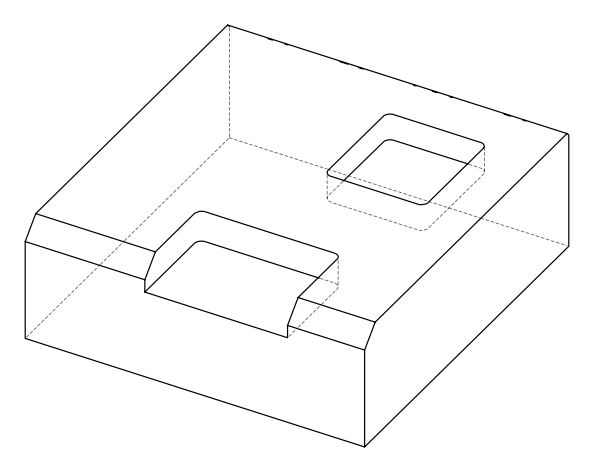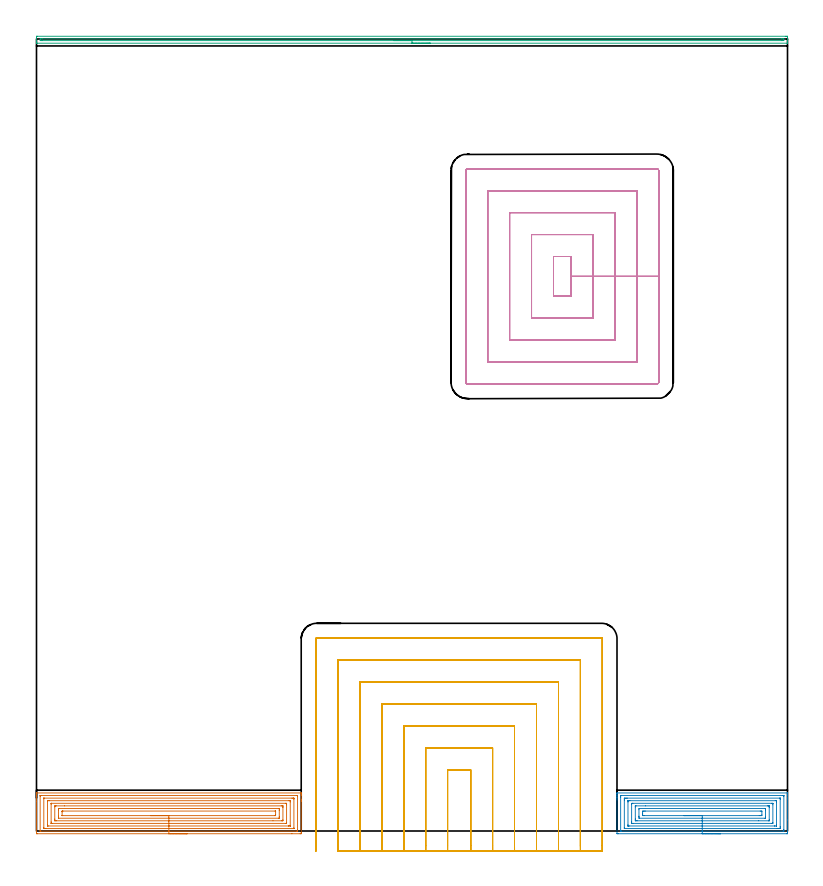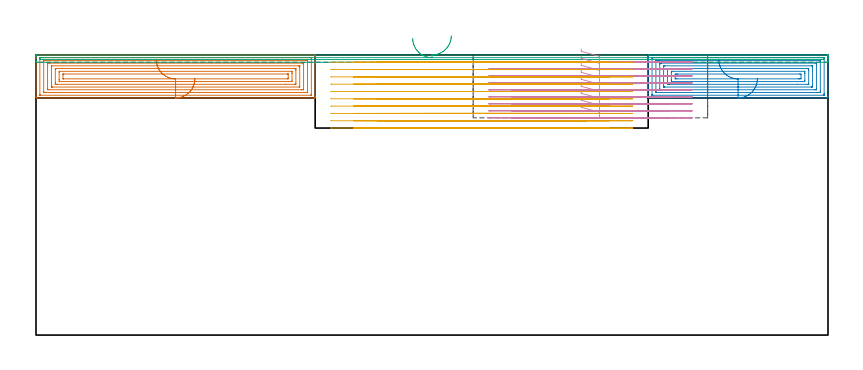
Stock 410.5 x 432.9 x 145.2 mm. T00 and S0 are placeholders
(PLAN: 5 operations, 1 tool changes, 103.1 min)
(1 AREA_MILL | FG_CHAMFER_SURFACE | UGT0205_001 | 9.67 min | 37993 mm3)
(2 AREA_MILL_1 | FG_CHAMFER_SURFACE_1 | UGT0205_001 | 6.37 min | 25186 mm3)
(3 AREA_MILL_2 | FG_CHAMFER_SURFACE_2 | UGT0205_001 | 6.72 min | 2958 mm3)
(4 MILL_RECTANGULAR_POCKET | POCKET_RECTANGULAR_STRAIGHT | NXT0201_012 | Follow Part, ap 4, ae 75% | 24.72 min | 527377 mm3)
(5 MILL_SLOT | SLOT_PARTIAL_RECTANGULAR | NXT0201_012 | Follow Part, ap 4, ae 75% | 55.6 min | 737341 mm3)
(TOOL UGT0205_001 | Chamfer Mill 20 x 3 x 45 deg. | D20 FL50 Z2)
(TOOL NXT0201_012 | ENDMILL 16mm [2P460-1600-NA 1630] | D16 FL38 Z6)
(OP 1 AREA_MILL)
G17 G21 G94 G90
T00 M6
G54
G17 G0 G90 X82.35 Y-1.5 S1061 M3
G43 Z155.2 H0
Z132.9
G94 G1 X82.312 Z132.029 F250.
X82.198 Z131.164
X82.009 Z130.312
X81.747 Z129.48
X81.413 Z128.674
X81.01 Z127.9
X80.542 Z127.164
X80.01 Z126.472
X79.421 Z125.829
X78.778 Z125.24
X78.086 Z124.709
X77.35 Z124.24
X76.576 Z123.837
X75.77 Z123.503
X74.938 Z123.241
X74.087 Z123.052
X73.222 Z122.938
X72.35 Z122.9
X0.591
X0.216 Y-1.496 Z122.902
X0.01 Y-1.491 Z122.906
X0. Y-1.282 Z123.115
Y16.152 Z140.547
Y19.109 Z143.505
Y19.397 Z143.792
Y19.975 Z144.374
Y20.464 Z144.863
X0.007 Y20.777 Z145.168
X0.01 Y20.797 Z145.188
X0.145 Y20.8 Z145.2
X144.555
X144.69 Y20.797 Z145.188
X144.693 Y20.777 Z145.168
X144.7 Y20.463 Z144.863
Y19.974 Z144.373
Y19.397 Z143.792
Y17.336 Z141.734
Y16.739 Z141.134
Y16.152 Z140.547
Y-0.983 Z123.414
X144.698 Y-1.284 Z123.113
X144.69 Y-1.492 Z122.906
X144.482 Y-1.499 Z122.899
X144.109 Y-1.5 Z122.9
X139.624
X72.35
Y-0.086 Z124.314
X2.362
X2.153 Y-0.082 Z124.318
X2.049 Y-0.079 Z124.321
X2.01 Y-0.075 Z124.325
X2.007 Y-0.042 Z124.358
X2.004 Y0.045 Z124.445
X2. Y0.274 Z124.674
Y18.882 Z143.282
X2.004 Y19.254 Z143.654
X2.009 Y19.36 Z143.76
X2.012 Y19.38 Z143.78
X2.018 Y19.382 Z143.782
X2.044 Y19.384 Z143.784
X2.154 Y19.385 Z143.785
X2.374 Y19.386 Z143.786
X142.338
X142.547 Y19.382 Z143.782
X142.651 Y19.379 Z143.779
X142.69 Y19.375 Z143.775
X142.693 Y19.342 Z143.742
X142.696 Y19.255 Z143.655
X142.699 Y19.026 Z143.426
X142.7 Y0.418 Z124.818
X142.696 Y0.046 Z124.446
X142.691 Y-0.06 Z124.34
X142.688 Y-0.08 Z124.32
X142.682 Y-0.082 Z124.318
X142.656 Y-0.084 Z124.316
X142.546 Y-0.085 Z124.315
X142.326 Y-0.086 Z124.314
X72.35
Y1.329 Z125.729
X5.048
X4.504
X4.157 Y1.333 Z125.733
X4.042 Y1.335 Z125.735
X4.01 Y1.339 Z125.739
X4.006 Y1.416 Z125.816
X4.002 Y1.519 Z125.919
X4.001 Y1.675 Z126.075
X4. Y1.831 Z126.231
X4.001 Y17.625 Z142.025
X4.002 Y17.779 Z142.179
X4.01 Y17.936 Z142.336
X4.013 Y17.966 Z142.366
X4.027 Y17.967 Z142.367
X4.07 Y17.97 Z142.37
X4.157 Y17.971 Z142.371
X139.652
X140.196
X140.543 Y17.967 Z142.367
X140.658 Y17.965 Z142.365
X140.69 Y17.961 Z142.361
X140.694 Y17.884 Z142.284
X140.698 Y17.781 Z142.181
X140.699 Y17.625 Z142.025
X140.7 Y17.47 Z141.87
X140.699 Y1.675 Z126.075
X140.698 Y1.521 Z125.921
X140.69 Y1.364 Z125.764
X140.687 Y1.334 Z125.734
X140.673 Y1.333 Z125.733
X140.63 Y1.331 Z125.731
X140.543 Y1.329 Z125.729
X72.35
Y2.743 Z127.143
X6.647 Y2.744 Z127.144
X6.079 Y2.748 Z127.148
X6.018 Y2.75 Z127.15
X6.01 Y2.828 Z127.228
X6.006 Y3.014 Z127.414
X6. Y3.387 Z127.787
X6.001 Y16.266 Z140.666
X6.003 Y16.472 Z140.872
X6.006 Y16.523 Z140.923
X6.009 Y16.545 Z140.945
X6.024 Y16.55 Z140.95
X6.126 Y16.553 Z140.953
X6.831 Y16.557 Z140.957
X7.014
X138.053
X138.621 Y16.552 Z140.952
X138.682 Y16.551 Z140.951
X138.69 Y16.472 Z140.872
X138.694 Y16.286 Z140.686
X138.7 Y15.913 Z140.313
X138.699 Y3.034 Z127.434
X138.697 Y2.828 Z127.228
X138.694 Y2.777 Z127.177
X138.691 Y2.755 Z127.155
X138.676 Y2.75 Z127.15
X138.574 Y2.747 Z127.147
X137.869 Y2.743 Z127.143
X137.686
X72.35
Y4.157 Z128.557
X8.614
X8.436 Y4.159 Z128.559
X8.082 Y4.164 Z128.564
X8.009 Y4.169 Z128.569
X8.006 Y4.193 Z128.593
X8.002 Y4.246 Z128.646
X8.001 Y4.333 Z128.733
X8. Y4.943 Z129.343
Y14.69 Z139.09
X8.003 Y14.967 Z139.367
X8.007 Y15.118 Z139.518
X8.009 Y15.132 Z139.532
X8.047 Y15.136 Z139.536
X8.141 Y15.141 Z139.541
X8.259 Y15.143 Z139.543
X136.086
X136.264 Y15.141 Z139.541
X136.618 Y15.136 Z139.536
X136.691 Y15.131 Z139.531
X136.694 Y15.107 Z139.507
X136.698 Y15.054 Z139.454
X136.699 Y14.967 Z139.367
X136.7 Y14.357 Z138.757
Y4.61 Z129.01
X136.697 Y4.333 Z128.733
X136.693 Y4.182 Z128.582
X136.691 Y4.168 Z128.568
X136.653 Y4.164 Z128.564
X136.56 Y4.159 Z128.559
X136.441 Y4.157 Z128.557
X72.35
Y5.571 Z129.971
X10.934 Y5.572 Z129.972
X10.397 Y5.574 Z129.974
X10.036 Y5.578 Z129.978
X10.01 Y5.583 Z129.983
X10.004 Y5.609 Z130.009
X10.001 Y6.106 Z130.506
X10. Y6.5 Z130.9
X10.001 Y13.194 Z137.594
X10.004 Y13.585 Z137.985
X10.01 Y13.714 Z138.114
X10.128 Y13.722 Z138.122
X10.397 Y13.725 Z138.125
X10.751 Y13.728 Z138.128
X15.347 Y13.729 Z138.129
X133.766 Y13.728 Z138.128
X134.304 Y13.726 Z138.126
X134.664 Y13.722 Z138.122
X134.69 Y13.717 Z138.117
X134.696 Y13.691 Z138.091
X134.699 Y13.194 Z137.594
X134.7 Y12.801 Z137.201
X134.699 Y6.106 Z130.506
X134.696 Y5.715 Z130.115
X134.69 Y5.587 Z129.987
X134.572 Y5.578 Z129.978
X134.304 Y5.575 Z129.975
X133.949 Y5.572 Z129.972
X129.264 Y5.571 Z129.971
X72.35
Y6.985 Z131.385
X12.179 Y6.986 Z131.386
X12.01 Y6.992 Z131.392
X12.004 Y7.166 Z131.566
X12.001 Y7.878 Z132.278
X12. Y8.056 Z132.456
X12.001 Y11.599 Z135.999
X12.01 Y12.308 Z136.708
X12.173 Y12.314 Z136.714
X12.179 Y12.315 Z136.715
X132.521 Y12.314 Z136.714
X132.69 Y12.308 Z136.708
X132.696 Y12.134 Z136.534
X132.699 Y11.422 Z135.822
X132.7 Y11.244 Z135.644
X132.699 Y7.701 Z132.101
X132.69 Y6.992 Z131.392
X132.527 Y6.986 Z131.386
X132.521
X72.35 Y6.985 Z131.385
Y8.4 Z132.8
X14.328
X14.116 Y8.403 Z132.803
X14.031 Y8.406 Z132.806
X14.01 Y8.415 Z132.815
X14.005 Y8.456 Z132.856
X14.001 Y8.546 Z132.946
X14. Y10.499 Z134.899
Y10.536 Z134.936
X14.005 Y10.748 Z135.148
X14.01 Y10.853 Z135.253
X14.024 Y10.894 Z135.294
X14.121 Y10.896 Z135.296
X14.488 Y10.9 Z135.3
X130.372
X130.584 Y10.897 Z135.297
X130.669 Y10.894 Z135.294
X130.69 Y10.885 Z135.285
X130.695 Y10.844 Z135.244
X130.699 Y10.754 Z135.154
X130.7 Y10.574 Z134.974
Y8.802 Z133.202
Y8.764 Z133.164
X130.695 Y8.552 Z132.952
X130.69 Y8.447 Z132.847
X130.676 Y8.406 Z132.806
X130.579 Y8.404 Z132.804
X130.212 Y8.4 Z132.8
X72.35
X71.478 Z132.838
X70.614 Z132.952
X69.762 Z133.14
X68.93 Z133.403
X68.124 Z133.737
X67.35 Z134.139
X66.614 Z134.608
X65.922 Z135.139
X65.279 Z135.729
X64.69 Z136.372
X64.159 Z137.064
X63.69 Z137.8
X63.287 Z138.573
X62.953 Z139.379
X62.691 Z140.211
X62.502 Z141.063
X62.388 Z141.928
X62.35 Z142.8
G0 Z155.2
M5
M2
(OP 2 AREA_MILL_1)
G17 G21 G94 G90
T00 M6
G54
G17 G0 G90 X373.9 Y-1.5 S1061 M3
G43 Z155.2 H0
Z132.9
G94 G1 X373.862 Z132.029 F250.
X373.748 Z131.164
X373.559 Z130.312
X373.297 Z129.48
X372.963 Z128.674
X372.56 Z127.9
X372.092 Z127.164
X371.56 Z126.472
X370.971 Z125.829
X370.328 Z125.24
X369.636 Z124.709
X368.9 Z124.24
X368.126 Z123.837
X367.32 Z123.503
X366.488 Z123.241
X365.636 Z123.052
X364.772 Z122.938
X363.9 Z122.9
X317.913
X317.536 Y-1.496 Z122.902
X317.31 Y-1.492 Z122.906
X317.3 Y-1.262 Z123.136
Y17.017 Z141.412
Y17.625 Z142.019
Y18.182 Z142.579
Y18.511 Z142.907
Y19.068 Z143.464
Y19.397 Z143.792
Y20.056 Z144.456
Y20.416 Z144.815
X317.308 Y20.774 Z145.165
X317.31 Y20.797 Z145.188
X317.466 Y20.8 Z145.2
X410.334
X410.49 Y20.797 Z145.188
X410.493 Y20.774 Z145.165
X410.5 Y20.416 Z144.815
Y20.056 Z144.456
Y19.397 Z143.792
Y18.182 Z142.578
Y17.625 Z142.019
Y5.941 Z130.338
Y-0.705 Z123.692
X410.497 Y-0.983 Z123.414
X410.492 Y-1.492 Z122.906
X410.403 Y-1.494 Z122.903
X409.887 Y-1.5 Z122.9
X363.9
Y-0.086 Z124.314
X319.698
X319.476 Y-0.085 Z124.315
X319.371 Y-0.082 Z124.318
X319.322 Y-0.079 Z124.321
X319.309 Y-0.074 Z124.326
X319.307 Y-0.056 Z124.344
X319.302 Y0.049 Z124.449
X319.3 Y0.298 Z124.698
X319.301 Y18.511 Z142.911
X319.302 Y18.904 Z143.304
X319.31 Y19.301 Z143.701
X319.322 Y19.379 Z143.779
X319.368 Y19.382 Z143.782
X319.478 Y19.384 Z143.784
X319.698 Y19.386 Z143.786
X408.102
X408.324 Y19.385 Z143.785
X408.429 Y19.382 Z143.782
X408.478 Y19.379 Z143.779
X408.49 Y19.374 Z143.774
X408.493 Y19.356 Z143.756
X408.498 Y19.251 Z143.651
X408.5 Y19.002 Z143.402
Y0.789 Z125.189
X408.498 Y0.395 Z124.795
X408.49 Y-0.001 Z124.399
X408.478 Y-0.079 Z124.321
X408.432 Y-0.082 Z124.318
X408.322 Y-0.084 Z124.316
X408.102 Y-0.086 Z124.314
X363.9
Y1.329 Z125.729
X321.484
X321.368 Y1.331 Z125.731
X321.327 Y1.333 Z125.733
X321.311 Y1.335 Z125.735
X321.308 Y1.37 Z125.77
X321.303 Y1.492 Z125.892
X321.301 Y1.675 Z126.075
X321.3 Y1.858 Z126.258
Y16.922 Z141.322
X321.303 Y17.625 Z142.025
X321.306 Y17.802 Z142.202
X321.319 Y17.964 Z142.364
X321.484 Y17.966 Z142.366
X322.029 Y17.97 Z142.37
X322.377 Y17.971 Z142.371
X322.921 Y17.972 Z142.372
X406.316 Y17.971 Z142.371
X406.432 Y17.969 Z142.369
X406.473 Y17.967 Z142.367
X406.489 Y17.965 Z142.365
X406.492 Y17.929 Z142.329
X406.496 Y17.808 Z142.208
X406.499 Y17.625 Z142.025
X406.5 Y17.442 Z141.842
Y2.378 Z126.778
X406.497 Y1.675 Z126.075
X406.494 Y1.498 Z125.898
X406.481 Y1.336 Z125.736
X406.316 Y1.334 Z125.734
X405.771 Y1.33 Z125.73
X405.423 Y1.329 Z125.729
X404.879
X363.9
Y2.743 Z127.143
X323.98
X323.4 Y2.745 Z127.145
X323.335 Y2.747 Z127.147
X323.318 Y2.749 Z127.149
X323.31 Y2.758 Z127.158
X323.307 Y2.807 Z127.207
X323.303 Y3.01 Z127.41
X323.3 Y3.418 Z127.818
Y15.853 Z140.253
X323.304 Y16.281 Z140.681
X323.308 Y16.495 Z140.895
X323.31 Y16.543 Z140.943
X323.353 Y16.55 Z140.95
X323.458 Y16.553 Z140.953
X324.163 Y16.557 Z140.957
X324.346
X403.82
X404.4 Y16.555 Z140.955
X404.465 Y16.553 Z140.953
X404.482 Y16.551 Z140.951
X404.49 Y16.542 Z140.942
X404.493 Y16.493 Z140.893
X404.497 Y16.29 Z140.69
X404.5 Y15.882 Z140.282
Y3.447 Z127.847
X404.496 Y3.019 Z127.419
X404.492 Y2.805 Z127.205
X404.49 Y2.757 Z127.157
X404.447 Y2.75 Z127.15
X404.342 Y2.747 Z127.147
X403.637 Y2.743 Z127.143
X403.454
X363.9
Y4.157 Z128.557
X325.949
X325.771 Y4.158 Z128.558
X325.416 Y4.162 Z128.562
X325.321 Y4.164 Z128.564
X325.31 Y4.186 Z128.586
X325.305 Y4.242 Z128.642
X325.302 Y4.333 Z128.733
X325.3 Y4.978 Z129.378
X325.301 Y14.724 Z139.124
X325.305 Y14.967 Z139.367
X325.31 Y15.121 Z139.521
X325.594 Y15.136 Z139.536
X325.774 Y15.141 Z139.541
X325.949 Y15.142 Z139.542
X401.851 Y15.143 Z139.543
X402.029 Y15.142 Z139.542
X402.384 Y15.138 Z139.538
X402.479 Y15.136 Z139.536
X402.49 Y15.114 Z139.514
X402.495 Y15.059 Z139.459
X402.498 Y14.967 Z139.367
X402.5 Y14.323 Z138.723
X402.499 Y4.576 Z128.976
X402.495 Y4.333 Z128.733
X402.49 Y4.179 Z128.579
X402.206 Y4.164 Z128.564
X402.027 Y4.159 Z128.559
X401.851 Y4.158 Z128.558
X363.9 Y4.157 Z128.557
Y5.571 Z129.971
X328.273 Y5.572 Z129.972
X327.735 Y5.575 Z129.975
X327.374 Y5.578 Z129.978
X327.31 Y5.586 Z129.986
X327.304 Y5.647 Z130.047
X327.301 Y6.106 Z130.506
X327.3 Y6.537 Z130.937
Y13.194 Z137.594
X327.302 Y13.624 Z138.024
X327.306 Y13.687 Z138.087
X327.31 Y13.72 Z138.12
X327.333 Y13.722 Z138.122
X327.466 Y13.725 Z138.125
X327.735 Y13.728 Z138.128
X332.948 Y13.729 Z138.129
X399.527 Y13.728 Z138.128
X400.065 Y13.725 Z138.125
X400.426 Y13.722 Z138.122
X400.49 Y13.714 Z138.114
X400.496 Y13.653 Z138.053
X400.499 Y13.194 Z137.594
X400.5 Y12.763 Z137.163
Y6.106 Z130.506
X400.498 Y5.676 Z130.076
X400.494 Y5.613 Z130.013
X400.49 Y5.58 Z129.98
X400.467 Y5.578 Z129.978
X400.334 Y5.575 Z129.975
X400.065 Y5.572 Z129.972
X394.763 Y5.571 Z129.971
X363.9
Y6.985 Z131.385
X329.527
X329.31 Y6.992 Z131.392
X329.304 Y7.207 Z131.607
X329.301 Y7.878 Z132.278
X329.3 Y8.097 Z132.497
X329.301 Y11.64 Z136.04
X329.31 Y12.308 Z136.708
X329.515 Y12.314 Z136.714
X329.521 Y12.315 Z136.715
X398.273
X398.49 Y12.308 Z136.708
X398.496 Y12.093 Z136.493
X398.499 Y11.422 Z135.822
X398.5 Y11.203 Z135.603
X398.499 Y7.66 Z132.06
X398.49 Y6.992 Z131.392
X398.285 Y6.986 Z131.386
X398.279 Y6.985 Z131.385
X363.9
Y8.4 Z132.8
X332.2
X331.672 Y8.402 Z132.802
X331.307 Y8.407 Z132.807
X331.3 Y8.771 Z133.171
Y9.65 Z134.05
Y10.536 Z134.936
X331.307 Y10.893 Z135.293
X331.835 Y10.899 Z135.299
X332.2 Y10.9 Z135.3
X332.726
X395.6
X396.128 Y10.898 Z135.298
X396.493 Y10.893 Z135.293
X396.5 Y10.536 Z134.936
Y8.764 Z133.164
X396.493 Y8.407 Z132.807
X395.965 Y8.401 Z132.801
X395.6 Y8.4 Z132.8
X395.074
X363.9
X363.028 Z132.838
X362.164 Z132.952
X361.312 Z133.14
X360.48 Z133.403
X359.674 Z133.737
X358.9 Z134.139
X358.164 Z134.608
X357.472 Z135.139
X356.829 Z135.729
X356.24 Z136.372
X355.708 Z137.064
X355.24 Z137.8
X354.837 Z138.573
X354.503 Z139.379
X354.241 Z140.211
X354.052 Z141.063
X353.938 Z141.928
X353.9 Z142.8
G0 Z155.2
M5
M2
(OP 3 AREA_MILL_2)
G17 G21 G94 G90
T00 M6
G54
G17 G0 G90 X215.25 Y430.604 S1061 M3
G43 Z155.2 H0
Z155.196
G94 G1 X215.212 Z154.324 F250.
X215.098 Z153.459
X214.909 Z152.607
X214.647 Z151.775
X214.313 Z150.969
X213.91 Z150.196
X213.442 Z149.46
X212.911 Z148.768
X212.321 Z148.125
X211.678 Z147.535
X210.986 Z147.004
X210.25 Z146.535
X209.476 Z146.133
X208.67 Z145.799
X207.838 Z145.536
X206.987 Z145.348
X206.122 Z145.234
X205.25 Z145.196
X0.619 Y430.602 Z145.197
X0.174 Y430.606 Z145.194
X0.084 Y430.604 Z145.191
X0.009 Y430.627 Z145.164
X0.004 Y430.63 Z145.161
X0. Y430.647 Z145.144
Y431.042 Z144.757
Y431.362 Z144.438
Y432.056 Z143.739
Y433.293 Z142.504
X0.003 Y433.835 Z141.959
X0.008 Y434.391 Z141.405
X0.061 Y434.393 Z141.403
X0.621 Y434.4 Z141.4
X409.312
X409.879 Y434.399 Z141.401
X410.439 Y434.393 Z141.403
X410.492 Y434.391 Z141.405
X410.5 Y433.835 Z141.959
Y432.403 Z143.393
Y432.056 Z143.739
Y431.362 Z144.438
Y431.042 Z144.757
Y430.647 Z145.144
Y430.621 Z145.169
X410.415 Y430.61 Z145.185
X410.37 Y430.605 Z145.192
X410.328 Y430.606 Z145.193
X205.25 Y430.604 Z145.196
Y432.018 Z143.782
X3.342 Y432.016 Z143.784
X2.446 Y432.019 Z143.781
X2.408 Y432.021 Z143.779
X2.01 Y432.056 Z143.744
X2.005 Y432.458 Z143.342
X2.01 Y432.946 Z142.854
X2.372 Y432.982 Z142.818
X2.408 Y432.983 Z142.817
X3.262 Y432.986 Z142.814
X407.158
X408.054 Y432.983 Z142.817
X408.092 Y432.981 Z142.819
X408.49 Y432.946 Z142.854
X408.495 Y432.544 Z143.256
X408.49 Y432.056 Z143.744
X408.124 Y432.024 Z143.776
X408.092 Y432.023 Z143.777
X407.234 Y432.021 Z143.779
X205.25 Y432.018 Z143.782
X204.378 Z143.82
X203.514 Z143.934
X202.662 Z144.122
X201.83 Z144.385
X201.024 Z144.719
X200.25 Z145.121
X199.514 Z145.59
X198.822 Z146.121
X198.179 Z146.711
X197.59 Z147.354
X197.059 Z148.046
X196.59 Z148.782
X196.187 Z149.556
X195.853 Z150.361
X195.591 Z151.194
X195.402 Z152.045
X195.288 Z152.91
X195.25 Z153.782
G0 Z155.2
M5
M2
(OP 4 MILL_RECTANGULAR_POCKET)
G17 G21 G94 G90
T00 M6
G54
G17 G0 G90 X282.6 Y296.664 S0 M3
G43 Z155.2 H1
Z148.2
G94 G1 Y292.3 Z147.03 F250.
X292.1 Z144.485
Y303.15 Z141.578
Y314. F500.
X282.6
Y292.3
X292.1
Y303.15
X304.1
Y326.
X270.6
Y280.3
X304.1
Y303.15
X316.1
Y338.
X258.6
Y268.3
X316.1
Y303.15
X328.1
Y350.
X246.6
Y256.3
X328.1
Y303.15
X340.1
Y360.9
G3 X339. Y362. R1.1
G1 X235.7
G3 X234.6 Y360.9 R1.1
G1 Y245.4
G3 X235.7 Y244.3 R1.1
G1 X339.
G3 X340.1 Y245.4 R1.1
G1 Y303.15
Y304.15
G0 X282.6 Y296.664 Z144.578
G1 Y292.3 Z143.408 F250.
X292.1 Z140.863
Y303.15 Z137.955
Y314. F500.
X282.6
Y292.3
X292.1
Y303.15
X304.1
Y326.
X270.6
Y280.3
X304.1
Y303.15
X316.1
Y338.
X258.6
Y268.3
X316.1
Y303.15
X328.1
Y350.
X246.6
Y256.3
X328.1
Y303.15
X340.1
Y360.9
G3 X339. Y362. R1.1
G1 X235.7
G3 X234.6 Y360.9 R1.1
G1 Y245.4
G3 X235.7 Y244.3 R1.1
G1 X339.
G3 X340.1 Y245.4 R1.1
G1 Y303.15
Y304.15
G0 X282.6 Y296.664 Z140.955
G1 Y292.3 Z139.786 F250.
X292.1 Z137.241
Y303.15 Z134.333
Y314. F500.
X282.6
Y292.3
X292.1
Y303.15
X304.1
Y326.
X270.6
Y280.3
X304.1
Y303.15
X316.1
Y338.
X258.6
Y268.3
X316.1
Y303.15
X328.1
Y350.
X246.6
Y256.3
X328.1
Y303.15
X340.1
Y360.9
G3 X339. Y362. R1.1
G1 X235.7
G3 X234.6 Y360.9 R1.1
G1 Y245.4
G3 X235.7 Y244.3 R1.1
G1 X339.
G3 X340.1 Y245.4 R1.1
G1 Y303.15
Y304.15
G0 X282.6 Y296.664 Z137.333
G1 Y292.3 Z136.164 F250.
X292.1 Z133.618
Y303.15 Z130.711
Y314. F500.
X282.6
Y292.3
X292.1
Y303.15
X304.1
Y326.
X270.6
Y280.3
X304.1
Y303.15
X316.1
Y338.
X258.6
Y268.3
X316.1
Y303.15
X328.1
Y350.
X246.6
Y256.3
X328.1
Y303.15
X340.1
Y360.9
G3 X339. Y362. R1.1
G1 X235.7
G3 X234.6 Y360.9 R1.1
G1 Y245.4
G3 X235.7 Y244.3 R1.1
G1 X339.
G3 X340.1 Y245.4 R1.1
G1 Y303.15
Y304.15
G0 X282.6 Y296.664 Z133.711
G1 Y292.3 Z132.542 F250.
X292.1 Z129.996
Y303.15 Z127.089
Y314. F500.
X282.6
Y292.3
X292.1
Y303.15
X304.1
Y326.
X270.6
Y280.3
X304.1
Y303.15
X316.1
Y338.
X258.6
Y268.3
X316.1
Y303.15
X328.1
Y350.
X246.6
Y256.3
X328.1
Y303.15
X340.1
Y360.9
G3 X339. Y362. R1.1
G1 X235.7
G3 X234.6 Y360.9 R1.1
G1 Y245.4
G3 X235.7 Y244.3 R1.1
G1 X339.
G3 X340.1 Y245.4 R1.1
G1 Y303.15
Y304.15
G0 X282.6 Y296.664 Z130.089
G1 Y292.3 Z128.919 F250.
X292.1 Z126.374
Y303.15 Z123.467
Y314. F500.
X282.6
Y292.3
X292.1
Y303.15
X304.1
Y326.
X270.6
Y280.3
X304.1
Y303.15
X316.1
Y338.
X258.6
Y268.3
X316.1
Y303.15
X328.1
Y350.
X246.6
Y256.3
X328.1
Y303.15
X340.1
Y360.9
G3 X339. Y362. R1.1
G1 X235.7
G3 X234.6 Y360.9 R1.1
G1 Y245.4
G3 X235.7 Y244.3 R1.1
G1 X339.
G3 X340.1 Y245.4 R1.1
G1 Y303.15
Y304.15
G0 X282.6 Y296.664 Z126.467
G1 Y292.3 Z125.297 F250.
X292.1 Z122.752
Y303.15 Z119.844
Y314. F500.
X282.6
Y292.3
X292.1
Y303.15
X304.1
Y326.
X270.6
Y280.3
X304.1
Y303.15
X316.1
Y338.
X258.6
Y268.3
X316.1
Y303.15
X328.1
Y350.
X246.6
Y256.3
X328.1
Y303.15
X340.1
Y360.9
G3 X339. Y362. R1.1
G1 X235.7
G3 X234.6 Y360.9 R1.1
G1 Y245.4
G3 X235.7 Y244.3 R1.1
G1 X339.
G3 X340.1 Y245.4 R1.1
G1 Y303.15
Y304.15
G0 X282.6 Y296.664 Z122.844
G1 Y292.3 Z121.675 F250.
X292.1 Z119.129
Y303.15 Z116.222
Y314. F500.
X282.6
Y292.3
X292.1
Y303.15
X304.1
Y326.
X270.6
Y280.3
X304.1
Y303.15
X316.1
Y338.
X258.6
Y268.3
X316.1
Y303.15
X328.1
Y350.
X246.6
Y256.3
X328.1
Y303.15
X340.1
Y360.9
G3 X339. Y362. R1.1
G1 X235.7
G3 X234.6 Y360.9 R1.1
G1 Y245.4
G3 X235.7 Y244.3 R1.1
G1 X339.
G3 X340.1 Y245.4 R1.1
G1 Y303.15
Y304.15
G0 X282.6 Y296.664 Z119.222
G1 Y292.3 Z118.053 F250.
X292.1 Z115.507
Y303.15 Z112.6
Y314. F500.
X282.6
Y292.3
X292.1
Y303.15
X304.1
Y326.
X270.6
Y280.3
X304.1
Y303.15
X316.1
Y338.
X258.6
Y268.3
X316.1
Y303.15
X328.1
Y350.
X246.6
Y256.3
X328.1
Y303.15
X340.1
Y360.9
G3 X339. Y362. R1.1
G1 X235.7
G3 X234.6 Y360.9 R1.1
G1 Y245.4
G3 X235.7 Y244.3 R1.1
G1 X339.
G3 X340.1 Y245.4 R1.1
G1 Y303.15
Y304.15
G0 Z155.2
M5
M2
(OP 5 MILL_SLOT)
G17 G21 G94 G90
T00 M6
G54
G17 G0 G90 X237.311 Y-11. S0 M3
G43 Z155.2 H1
Z141.41
G94 G1 X237.3 Y-8. F250.
Y-7.746 F500.
Y33.5
X224.7
Y-7.746
Y-8.
X224.689 Y-11. F250.
X249.313
X249.301 Y-8.
X249.3 Y-7.746 F500.
Y45.5
X212.7
Y-7.746
X212.699 Y-8.
X212.687 Y-11. F250.
X261.317
X261.301 Y-8.
X261.3 Y-7.746 F500.
Y57.5
X200.7
Y-7.746
X200.699 Y-8.
X200.683 Y-11. F250.
X273.322
X273.301 Y-8.
X273.3 Y-7.746 F500.
Y69.5
X188.7
Y-7.746
X188.699 Y-8.
X188.678 Y-11. F250.
X285.333
X285.301 Y-8.
G2 X285.3 Y-7.746 R24. F500.
G1 Y81.5
X176.7
Y-7.746
G2 X176.699 Y-8. R24.
G1 X176.667 Y-11. F250.
X297.366 Y-10.999
X297.303 Y-8.
G2 X297.3 Y-7.746 R12. F500.
G1 Y93.5
X164.7
Y-7.746
G2 X164.697 Y-8. R12.
G1 X164.634 Y-10.999 F250.
X309.3 Y-10.746
Y-7.746
Y105.1 F500.
G3 X308.9 Y105.5 R0.4
G1 X153.1
G3 X152.7 Y105.1 R0.4
G1 Y-7.746
Y-10.746 F250.
G0 X237.311 Y-11. Z137.62
G1 X237.3 Y-8.
Y-7.746 F500.
Y33.5
X224.7
Y-7.746
Y-8.
X224.689 Y-11. F250.
X249.313
X249.301 Y-8.
X249.3 Y-7.746 F500.
Y45.5
X212.7
Y-7.746
X212.699 Y-8.
X212.687 Y-11. F250.
X261.317
X261.301 Y-8.
X261.3 Y-7.746 F500.
Y57.5
X200.7
Y-7.746
X200.699 Y-8.
X200.683 Y-11. F250.
X273.322
X273.301 Y-8.
X273.3 Y-7.746 F500.
Y69.5
X188.7
Y-7.746
X188.699 Y-8.
X188.678 Y-11. F250.
X285.333
X285.301 Y-8.
G2 X285.3 Y-7.746 R24. F500.
G1 Y81.5
X176.7
Y-7.746
G2 X176.699 Y-8. R24.
G1 X176.667 Y-11. F250.
X297.366 Y-10.999
X297.303 Y-8.
G2 X297.3 Y-7.746 R12. F500.
G1 Y93.5
X164.7
Y-7.746
G2 X164.697 Y-8. R12.
G1 X164.634 Y-10.999 F250.
X309.3 Y-10.746
Y-7.746
Y105.1 F500.
G3 X308.9 Y105.5 R0.4
G1 X153.1
G3 X152.7 Y105.1 R0.4
G1 Y-7.746
Y-10.746 F250.
G0 X237.311 Y-11. Z133.83
G1 X237.3 Y-8.
Y-7.746 F500.
Y33.5
X224.7
Y-7.746
Y-8.
X224.689 Y-11. F250.
X249.313
X249.301 Y-8.
X249.3 Y-7.746 F500.
Y45.5
X212.7
Y-7.746
X212.699 Y-8.
X212.687 Y-11. F250.
X261.317
X261.301 Y-8.
X261.3 Y-7.746 F500.
Y57.5
X200.7
Y-7.746
X200.699 Y-8.
X200.683 Y-11. F250.
X273.322
X273.301 Y-8.
X273.3 Y-7.746 F500.
Y69.5
X188.7
Y-7.746
X188.699 Y-8.
X188.678 Y-11. F250.
X285.333
X285.301 Y-8.
G2 X285.3 Y-7.746 R24. F500.
G1 Y81.5
X176.7
Y-7.746
G2 X176.699 Y-8. R24.
G1 X176.667 Y-11. F250.
X297.366 Y-10.999
X297.303 Y-8.
G2 X297.3 Y-7.746 R12. F500.
G1 Y93.5
X164.7
Y-7.746
G2 X164.697 Y-8. R12.
G1 X164.634 Y-10.999 F250.
X309.3 Y-10.746
Y-7.746
Y105.1 F500.
G3 X308.9 Y105.5 R0.4
G1 X153.1
G3 X152.7 Y105.1 R0.4
G1 Y-7.746
Y-10.746 F250.
G0 X237.301 Y-11. Z130.04
G1 X237.3 Y-8.
Y33.5 F500.
X224.7
Y-8.
X224.699 Y-11. F250.
X249.301
X249.3 Y-8.
Y45.5 F500.
X212.7
Y-8.
X212.699 Y-11. F250.
X261.301
X261.3 Y-8.
Y57.5 F500.
X200.7
Y-8.
X200.699 Y-11. F250.
X273.301
X273.3 Y-8.
Y69.5 F500.
X188.7
Y-8.
X188.699 Y-11. F250.
X285.302
X285.3 Y-8.
Y81.5 F500.
X176.7
Y-8.
X176.698 Y-11. F250.
X297.304
X297.3 Y-8.
Y93.5 F500.
X164.7
Y-8.
X164.696 Y-11. F250.
X309.3 Y-10.985
Y-7.985
Y105.1 F500.
G3 X308.9 Y105.5 R0.4
G1 X153.1
G3 X152.7 Y105.1 R0.4
G1 Y-7.983
Y-10.983 F250.
G0 X237.3 Y-11. Z126.25
G1 Y-8.
Y33.5 F500.
X224.7
Y-8.
Y-11. F250.
X249.3
Y-8.
Y45.5 F500.
X212.7
Y-8.
Y-11. F250.
X261.3
Y-8.
Y57.5 F500.
X200.7
Y-8.
Y-11. F250.
X273.3
Y-8.
Y69.5 F500.
X188.7
Y-8.
Y-11. F250.
X285.3
Y-8.
Y81.5 F500.
X176.7
Y-8.
Y-11. F250.
X297.3
Y-8.
Y93.5 F500.
X164.7
Y-8.
Y-11. F250.
X309.3
Y-8.
Y105.1 F500.
G3 X308.9 Y105.5 R0.4
G1 X153.1
G3 X152.7 Y105.1 R0.4
G1 Y-8.
Y-11. F250.
G0 X237.3 Z122.46
G1 Y-8.
Y33.5 F500.
X224.7
Y-8.
Y-11. F250.
X249.3
Y-8.
Y45.5 F500.
X212.7
Y-8.
Y-11. F250.
X261.3
Y-8.
Y57.5 F500.
X200.7
Y-8.
Y-11. F250.
X273.3
Y-8.
Y69.5 F500.
X188.7
Y-8.
Y-11. F250.
X285.3
Y-8.
Y81.5 F500.
X176.7
Y-8.
Y-11. F250.
X297.3
Y-8.
Y93.5 F500.
X164.7
Y-8.
Y-11. F250.
X309.3
Y-8.
Y105.1 F500.
G3 X308.9 Y105.5 R0.4
G1 X153.1
G3 X152.7 Y105.1 R0.4
G1 Y-8.
Y-11. F250.
G0 X237.3 Z118.67
G1 Y-8.
Y33.5 F500.
X224.7
Y-8.
Y-11. F250.
X249.3
Y-8.
Y45.5 F500.
X212.7
Y-8.
Y-11. F250.
X261.3
Y-8.
Y57.5 F500.
X200.7
Y-8.
Y-11. F250.
X273.3
Y-8.
Y69.5 F500.
X188.7
Y-8.
Y-11. F250.
X285.3
Y-8.
Y81.5 F500.
X176.7
Y-8.
Y-11. F250.
X297.3
Y-8.
Y93.5 F500.
X164.7
Y-8.
Y-11. F250.
X309.3
Y-8.
Y105.1 F500.
G3 X308.9 Y105.5 R0.4
G1 X153.1
G3 X152.7 Y105.1 R0.4
G1 Y-8.
Y-11. F250.
G0 X237.3 Z114.88
G1 Y-8.
Y33.5 F500.
X224.7
Y-8.
Y-11. F250.
X249.3
Y-8.
Y45.5 F500.
X212.7
Y-8.
Y-11. F250.
X261.3
Y-8.
Y57.5 F500.
X200.7
Y-8.
Y-11. F250.
X273.3
Y-8.
Y69.5 F500.
X188.7
Y-8.
Y-11. F250.
X285.3
Y-8.
Y81.5 F500.
X176.7
Y-8.
Y-11. F250.
X297.3
Y-8.
Y93.5 F500.
X164.7
Y-8.
Y-11. F250.
X309.3
Y-8.
Y105.1 F500.
G3 X308.9 Y105.5 R0.4
G1 X153.1
G3 X152.7 Y105.1 R0.4
G1 Y-8.
Y-11. F250.
G0 X237.3 Z111.09
G1 Y-8.
Y33.5 F500.
X224.7
Y-8.
Y-11. F250.
X249.3
Y-8.
Y45.5 F500.
X212.7
Y-8.
Y-11. F250.
X261.3
Y-8.
Y57.5 F500.
X200.7
Y-8.
Y-11. F250.
X273.3
Y-8.
Y69.5 F500.
X188.7
Y-8.
Y-11. F250.
X285.3
Y-8.
Y81.5 F500.
X176.7
Y-8.
Y-11. F250.
X297.3
Y-8.
Y93.5 F500.
X164.7
Y-8.
Y-11. F250.
X309.3
Y-8.
Y105.1 F500.
G3 X308.9 Y105.5 R0.4
G1 X153.1
G3 X152.7 Y105.1 R0.4
G1 Y-8.
Y-11. F250.
G0 X237.3 Z107.3
G1 Y-8.
Y33.5 F500.
X224.7
Y-8.
Y-11. F250.
X249.3
Y-8.
Y45.5 F500.
X212.7
Y-8.
Y-11. F250.
X261.3
Y-8.
Y57.5 F500.
X200.7
Y-8.
Y-11. F250.
X273.3
Y-8.
Y69.5 F500.
X188.7
Y-8.
Y-11. F250.
X285.3
Y-8.
Y81.5 F500.
X176.7
Y-8.
Y-11. F250.
X297.3
Y-8.
Y93.5 F500.
X164.7
Y-8.
Y-11. F250.
X309.3
Y-8.
Y105.1 F500.
G3 X308.9 Y105.5 R0.4
G1 X153.1
G3 X152.7 Y105.1 R0.4
G1 Y-8.
Y-11. F250.
G0 Z155.2
M5
M2
